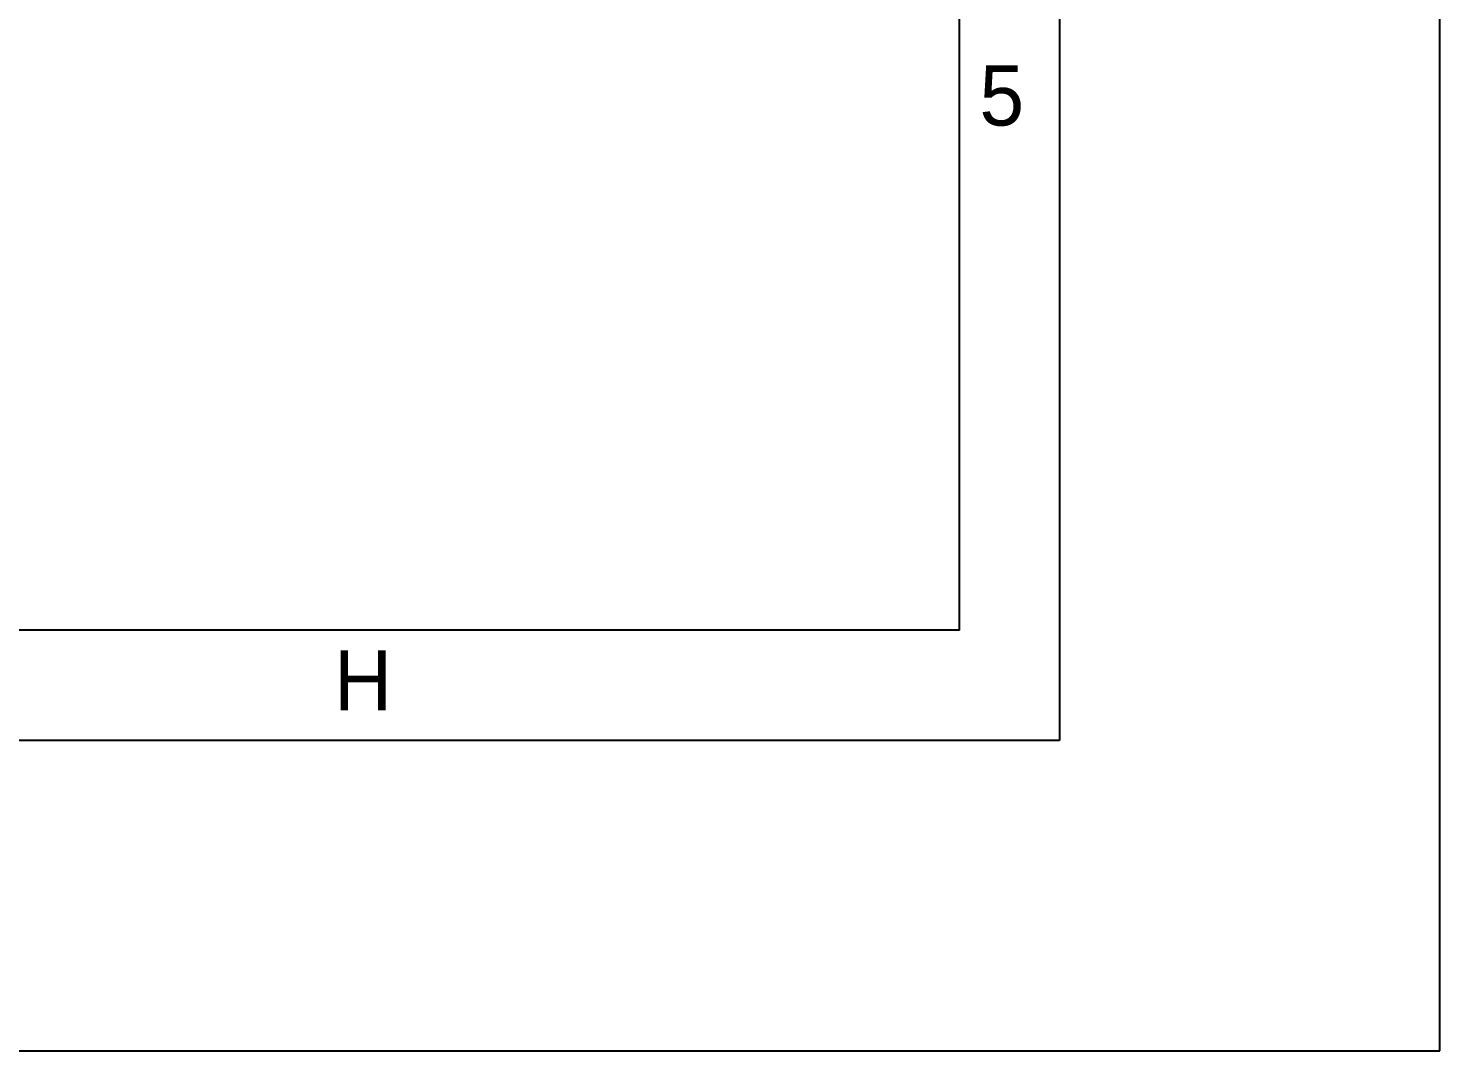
# Model space of a CAD drawing. Header units: millimetres. Extents: x 0 to 420, y 0 to 297.
# Drawn here: x 349.5 to 420, y 0 to 51.1 of the extents above; entities that cross this region are included whole.
import ezdxf

# ---------------------------------------------------------------- set-up
doc = ezdxf.new("R2010")
doc.units = ezdxf.units.MM
doc.header["$LTSCALE"] = 23.1
doc.layers.get('0').update_dxf_attribs({"linetype": 'CONTINUOUS'})
doc.styles.add('TEXTSTYLE_2', font='txt')

msp = doc.modelspace()

# ---------------------------------------------------------------- linework, layer by layer
at = {"color": 7, "linetype": 'CONTINUOUS'}
for p, q in [((420, 0), (420, 297)), ((401, 281.5), (401, 15.5)), ((396, 21), (396, 276)), ((396, 21), (23.5, 21)), ((401, 15.5), (19, 15.5)), ((0, 0), (420, 0))]:
    msp.add_line(p, q, dxfattribs=at)

# ---------------------------------------------------------------- texts
at = {"color": 7, "linetype": 'CONTINUOUS', "char_height": 3, "width": 3, "attachment_point": 1, "line_spacing_factor": 0.9, "style": 'TEXTSTYLE_2'}
for s, insert in [('5', (397, 49.2)), ('H', (364.75, 20))]:
    msp.add_mtext(s, dxfattribs=dict(at, insert=insert))

doc.saveas('drawing.dxf')
